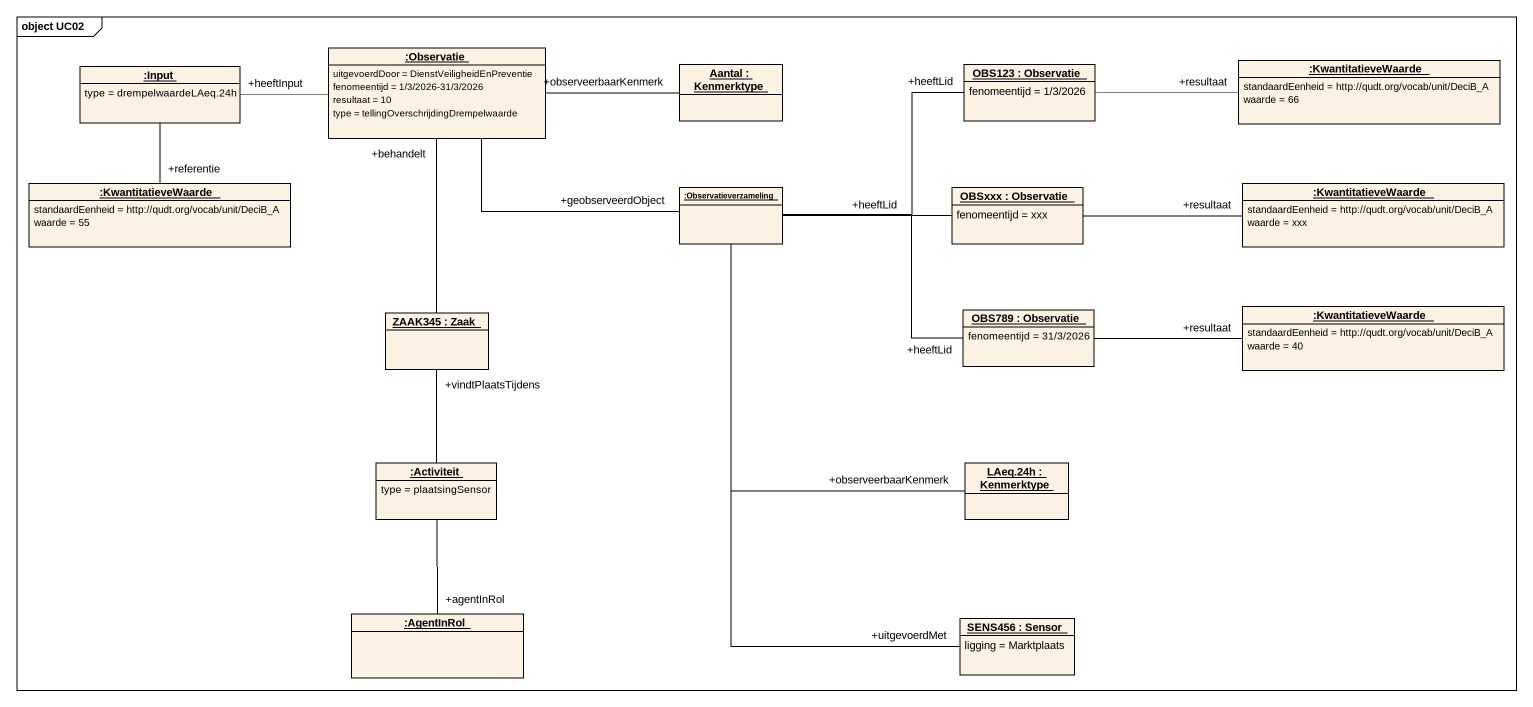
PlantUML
@startuml
mainframe object UC02
hide circle
hide empty members
object ":Input" as Input {
  type = drempelwaardeLAeq.24h
}
object ":Observatie" as Observatie {
  uitgevoerdDoor = DienstVeiligheidEnPreventie
  fenomeentijd = 1/3/2026-31/3/2026
  resultaat = 10
  type = tellingOverschrijdingDrempelwaarde
}
object "Aantal : Kenmerktype" as Aantal
object "OBS123 : Observatie" as OBS123 {
  fenomeentijd = 1/3/2026
}
object ":KwantitatieveWaarde" as KwantitatieveWaarde {
  standaardEenheid = http://qudt.org/vocab/unit/DeciB_A
  waarde = 66
}
object ":KwantitatieveWaarde" as KwantitatieveWaarde_2 {
  standaardEenheid = http://qudt.org/vocab/unit/DeciB_A
  waarde = 55
}
object ":Observatieverzameling" as Observatieverzameling
object "OBSxxx : Observatie" as OBSxxx {
  fenomeentijd = xxx
}
object ":KwantitatieveWaarde" as KwantitatieveWaarde_3 {
  standaardEenheid = http://qudt.org/vocab/unit/DeciB_A
  waarde = xxx
}
object "OBS789 : Observatie" as OBS789 {
  fenomeentijd = 31/3/2026
}
object ":KwantitatieveWaarde" as KwantitatieveWaarde_4 {
  standaardEenheid = http://qudt.org/vocab/unit/DeciB_A
  waarde = 40
}
object "ZAAK345 : Zaak" as ZAAK345
object ":Activiteit" as Activiteit {
  type = plaatsingSensor
}
object "LAeq.24h : Kenmerktype" as LAeq_24h
object ":AgentInRol" as AgentInRol
object "SENS456 : Sensor" as SENS456 {
  ligging = Marktplaats
}
Input "+heeftInput" -right- Observatie
Input -- "+referentie" KwantitatieveWaarde_2
Observatie -right- "+observeerbaarKenmerk" Aantal
Observatie -right- "+geobserveerdObject" Observatieverzameling
OBS123 -right- "+resultaat" KwantitatieveWaarde
Observatieverzameling -right- "+heeftLid" OBS123
Observatieverzameling -right- "+heeftLid" OBSxxx
Observatieverzameling -right- "+heeftLid" OBS789
Observatieverzameling -- "+observeerbaarKenmerk" LAeq_24h
Observatieverzameling -- "+uitgevoerdMet" SENS456
OBSxxx -right- "+resultaat" KwantitatieveWaarde_3
OBS789 -right- "+resultaat" KwantitatieveWaarde_4
ZAAK345 -up- "+behandelt" Observatie
Activiteit -up- "+vindtPlaatsTijdens" ZAAK345
Activiteit -- "+agentInRol" AgentInRol
@enduml
